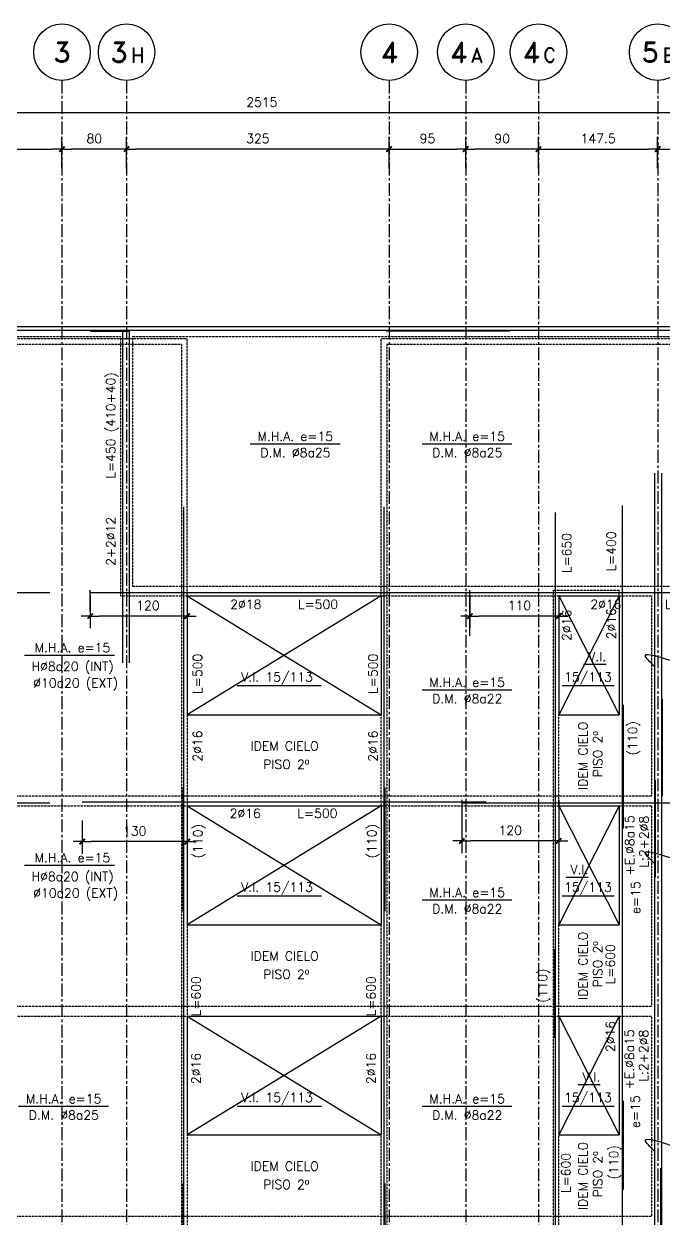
# Model space of a CAD drawing. Header units: millimetres. Extents: x 120 to 6193, y 171 to 3610.
# Drawn here: x 1481 to 2273, y 2132 to 3610 of the extents above; entities that cross this region are included whole.
import ezdxf
from ezdxf.enums import TextEntityAlignment as Align

# ---------------------------------------------------------------- set-up
doc = ezdxf.new("R2010")
doc.units = ezdxf.units.MM
doc.header["$LTSCALE"] = 0.5
doc.linetypes.add('CENTER', pattern=[50.8, 31.75, -6.35, 6.35, -6.35])
doc.linetypes.add('DASHED', pattern=[0.75, 0.5, -0.25])
for name, color, linetype in [('A-LINEA 015', 6, 'Continuous'), ('CONTORNOS', 3, 'Continuous'), ('EJES', 1, 'CENTER'), ('fe', 7, 'Continuous'), ('SEGMENTOS1', 2, 'DASHED'), ('TEXTOS-SM', 3, 'Continuous'), ('TEXTOS1', 9, 'Continuous'), ('VANOS', 1, 'Continuous')]:
    doc.layers.add(name, color=color, linetype=linetype)
doc.styles.add('ROMAND', font='romand')
doc.styles.add('ROMANS', font='romans')
doc.styles.add('ROMANS0', font='romans.shx')
doc.dimstyles.new('ING-50', dxfattribs={"dimscale": 5, "dimtxt": 2.25, "dimasz": 2.25, "dimexe": 3, "dimexo": 0, "dimgap": 1.5, "dimtad": 1, "dimdec": 1, "dimzin": 12, "dimdsep": 46, "dimtxsty": 'ROMANS', "dimblk1": 'TICK1', "dimblk2": 'TICK1', "dimsah": 1, "dimcen": 0.09, "dimclrd": 2, "dimclre": 1, "dimclrt": 3, "dimadec": 1, "dimazin": 3, "dimtfac": 1, "dimtdec": 1, "dimtix": 1, "dimtmove": 2, "dimatfit": 3, "dimfxl": 3, "dimtolj": 1, "dimtzin": 12, "dimarcsym": 0})

# ---------------------------------------------------------------- blocks, each defined once
blk = doc.blocks.new('EJE-1')
at = {"color": 3, "linetype": 'Continuous'}
blk.add_circle((0, 0), 35, dxfattribs=at)
at = {"color": 5, "linetype": 'Continuous', "style": 'ROMAND'}
blk.add_attdef('0', text='', height=25, dxfattribs=at).set_placement((0.2, 0), align=Align.MIDDLE)
blk = doc.blocks.new('eje-3')
at = {"color": 3, "linetype": 'Continuous'}
blk.add_circle((0, 0), 35, dxfattribs=at)
at = {"color": 5, "linetype": 'Continuous', "style": 'ROMAND'}
for height, p in [(25, (-9.2, 0)), (18, (13.7, -3.6))]:
    blk.add_attdef('0', text='', height=height, dxfattribs=at).set_placement(p, align=Align.MIDDLE)
blk = doc.blocks.new('TICK1')
at = {"color": 2}
for points in [[(0, 0), (-1, 0)], [(0, 0), (1, 0)]]:
    blk.add_lwpolyline(points, dxfattribs=at)
at = {"color": 2, "const_width": 0.2}
blk.add_lwpolyline([(-0.3, -0.3), (0.3, 0.3)], dxfattribs=at)
blk = doc.blocks.new('*D55')
at = {"layer": 'Defpoints', "color": 0, "ltscale": 0.5}
for p in [(518.3, 3500), (518.3, 3476.6), (3033.3, 3476.6)]:
    blk.add_point(p, dxfattribs=at)
at = {"layer": 'TEXTOS1', "color": 1, "lineweight": -2, "ltscale": 0.5}
for p, q in [((518.3, 3476.6), (518.3, 3515)), ((3033.3, 3476.6), (3033.3, 3515))]:
    blk.add_line(p, q, dxfattribs=at)
at = {"layer": 'TEXTOS1', "color": 2, "lineweight": -2, "ltscale": 0.5}
blk.add_line((3022.1, 3500), (529.6, 3500), dxfattribs=at)
at = {"layer": 'TEXTOS1', "color": 2, "lineweight": -2, "ltscale": 0.5, "xscale": 11.25, "yscale": 11.25, "zscale": 11.25}
for p, rotation in [((518.3, 3500), 179.9999999999997), ((3033.3, 3500), 359.9999999999997)]:
    blk.add_blockref('TICK1', p, dxfattribs=dict(at, rotation=rotation))
at = {"layer": 'TEXTOS1', "color": 3, "ltscale": 0.5, "insert": (1775.8, 3513.1), "char_height": 11.25, "attachment_point": 5, "style": 'ROMANS'}
blk.add_mtext('\\A1;2515', dxfattribs=at)
blk = doc.blocks.new('*D58')
at = {"layer": 'Defpoints', "color": 0, "ltscale": 0.5}
for p in [(1528.3, 3455), (1528.3, 3431.6), (1608.3, 3431.6)]:
    blk.add_point(p, dxfattribs=at)
at = {"layer": 'TEXTOS1', "color": 1, "lineweight": -2, "ltscale": 0.5}
for p, q in [((1528.3, 3431.6), (1528.3, 3470)), ((1608.3, 3431.6), (1608.3, 3470))]:
    blk.add_line(p, q, dxfattribs=at)
at = {"layer": 'TEXTOS1', "color": 2, "lineweight": -2, "ltscale": 0.5}
blk.add_line((1597.1, 3455), (1539.6, 3455), dxfattribs=at)
at = {"layer": 'TEXTOS1', "color": 2, "lineweight": -2, "ltscale": 0.5, "xscale": 11.25, "yscale": 11.25, "zscale": 11.25}
for p, rotation in [((1528.3, 3455), 179.9999999999896), ((1608.3, 3455), 359.9999999999896)]:
    blk.add_blockref('TICK1', p, dxfattribs=dict(at, rotation=rotation))
at = {"layer": 'TEXTOS1', "color": 3, "ltscale": 0.5, "insert": (1568.3, 3468.1), "char_height": 11.25, "attachment_point": 5, "style": 'ROMANS'}
blk.add_mtext('\\A1;80', dxfattribs=at)
blk = doc.blocks.new('*D59')
at = {"layer": 'Defpoints', "color": 0, "ltscale": 0.5}
for p in [(2028.3, 3455), (1933.3, 3431.6), (2028.3, 3431.6)]:
    blk.add_point(p, dxfattribs=at)
at = {"layer": 'TEXTOS1', "color": 1, "lineweight": -2, "ltscale": 0.5}
for p, q in [((1933.3, 3431.6), (1933.3, 3470)), ((2028.3, 3431.6), (2028.3, 3470))]:
    blk.add_line(p, q, dxfattribs=at)
at = {"layer": 'TEXTOS1', "color": 2, "lineweight": -2, "ltscale": 0.5}
blk.add_line((1944.6, 3455), (2017.1, 3455), dxfattribs=at)
at = {"layer": 'TEXTOS1', "color": 2, "lineweight": -2, "ltscale": 0.5, "xscale": 11.25, "yscale": 11.25, "zscale": 11.25, "rotation": 180}
blk.add_blockref('TICK1', (1933.3, 3455), dxfattribs=at)
at = {"layer": 'TEXTOS1', "color": 2, "lineweight": -2, "ltscale": 0.5, "xscale": 11.25, "yscale": 11.25, "zscale": 11.25}
blk.add_blockref('TICK1', (2028.3, 3455), dxfattribs=at)
at = {"layer": 'TEXTOS1', "color": 3, "ltscale": 0.5, "insert": (1980.8, 3468.1), "char_height": 11.25, "attachment_point": 5, "style": 'ROMANS'}
blk.add_mtext('\\A1;95', dxfattribs=at)
blk = doc.blocks.new('*D60')
at = {"layer": 'Defpoints', "color": 0, "ltscale": 0.5}
for p in [(2028.3, 3455), (2028.3, 3431.6), (2118.3, 3431.6)]:
    blk.add_point(p, dxfattribs=at)
at = {"layer": 'TEXTOS1', "color": 1, "lineweight": -2, "ltscale": 0.5}
for p, q in [((2028.3, 3431.6), (2028.3, 3470)), ((2118.3, 3431.6), (2118.3, 3470))]:
    blk.add_line(p, q, dxfattribs=at)
at = {"layer": 'TEXTOS1', "color": 2, "lineweight": -2, "ltscale": 0.5}
blk.add_line((2107.1, 3455), (2039.6, 3455), dxfattribs=at)
at = {"layer": 'TEXTOS1', "color": 2, "lineweight": -2, "ltscale": 0.5, "xscale": 11.25, "yscale": 11.25, "zscale": 11.25}
for p, rotation in [((2028.3, 3455), 179.9999999999907), ((2118.3, 3455), 359.9999999999907)]:
    blk.add_blockref('TICK1', p, dxfattribs=dict(at, rotation=rotation))
at = {"layer": 'TEXTOS1', "color": 3, "ltscale": 0.5, "insert": (2073.3, 3468.1), "char_height": 11.25, "attachment_point": 5, "style": 'ROMANS'}
blk.add_mtext('\\A1;90', dxfattribs=at)
blk = doc.blocks.new('*D61')
at = {"layer": 'Defpoints', "color": 0, "ltscale": 0.5}
for p in [(2265.8, 3455), (2118.3, 3431.6), (2265.8, 3431.6)]:
    blk.add_point(p, dxfattribs=at)
at = {"layer": 'TEXTOS1', "color": 1, "lineweight": -2, "ltscale": 0.5}
for p, q in [((2118.3, 3431.6), (2118.3, 3470)), ((2265.8, 3431.6), (2265.8, 3470))]:
    blk.add_line(p, q, dxfattribs=at)
at = {"layer": 'TEXTOS1', "color": 2, "lineweight": -2, "ltscale": 0.5}
blk.add_line((2129.6, 3455), (2254.6, 3455), dxfattribs=at)
at = {"layer": 'TEXTOS1', "color": 2, "lineweight": -2, "ltscale": 0.5, "xscale": 11.25, "yscale": 11.25, "zscale": 11.25, "rotation": 180}
blk.add_blockref('TICK1', (2118.3, 3455), dxfattribs=at)
at = {"layer": 'TEXTOS1', "color": 2, "lineweight": -2, "ltscale": 0.5, "xscale": 11.25, "yscale": 11.25, "zscale": 11.25}
blk.add_blockref('TICK1', (2265.8, 3455), dxfattribs=at)
at = {"layer": 'TEXTOS1', "color": 3, "ltscale": 0.5, "insert": (2192.1, 3468.1), "char_height": 11.25, "attachment_point": 5, "style": 'ROMANS'}
blk.add_mtext('\\A1;147.5', dxfattribs=at)
blk = doc.blocks.new('*D62')
at = {"layer": 'Defpoints', "color": 0, "ltscale": 0.5}
for p in [(2388.3, 3455), (2265.8, 3431.6), (2388.3, 3431.6)]:
    blk.add_point(p, dxfattribs=at)
at = {"layer": 'TEXTOS1', "color": 1, "lineweight": -2, "ltscale": 0.5}
for p, q in [((2265.8, 3431.6), (2265.8, 3470)), ((2388.3, 3431.6), (2388.3, 3470))]:
    blk.add_line(p, q, dxfattribs=at)
at = {"layer": 'TEXTOS1', "color": 2, "lineweight": -2, "ltscale": 0.5}
blk.add_line((2277.1, 3455), (2377.1, 3455), dxfattribs=at)
at = {"layer": 'TEXTOS1', "color": 2, "lineweight": -2, "ltscale": 0.5, "xscale": 11.25, "yscale": 11.25, "zscale": 11.25, "rotation": 180}
blk.add_blockref('TICK1', (2265.8, 3455), dxfattribs=at)
at = {"layer": 'TEXTOS1', "color": 2, "lineweight": -2, "ltscale": 0.5, "xscale": 11.25, "yscale": 11.25, "zscale": 11.25}
blk.add_blockref('TICK1', (2388.3, 3455), dxfattribs=at)
at = {"layer": 'TEXTOS1', "color": 3, "ltscale": 0.5, "insert": (2327.1, 3468.1), "char_height": 11.25, "attachment_point": 5, "style": 'ROMANS'}
blk.add_mtext('\\A1;122.5', dxfattribs=at)
blk = doc.blocks.new('*D10')
at = {"layer": 'Defpoints', "color": 0, "ltscale": 0.5}
for p in [(1528.3, 3455), (1253.3, 3431.6), (1528.3, 3431.6)]:
    blk.add_point(p, dxfattribs=at)
at = {"layer": 'TEXTOS1', "color": 1, "lineweight": -2, "ltscale": 0.5}
for p, q in [((1253.3, 3431.6), (1253.3, 3470)), ((1528.3, 3431.6), (1528.3, 3470))]:
    blk.add_line(p, q, dxfattribs=at)
at = {"layer": 'TEXTOS1', "color": 2, "lineweight": -2, "ltscale": 0.5}
blk.add_line((1264.6, 3455), (1517.1, 3455), dxfattribs=at)
at = {"layer": 'TEXTOS1', "color": 2, "lineweight": -2, "ltscale": 0.5, "xscale": 11.25, "yscale": 11.25, "zscale": 11.25, "rotation": 180}
blk.add_blockref('TICK1', (1253.3, 3455), dxfattribs=at)
at = {"layer": 'TEXTOS1', "color": 2, "lineweight": -2, "ltscale": 0.5, "xscale": 11.25, "yscale": 11.25, "zscale": 11.25}
blk.add_blockref('TICK1', (1528.3, 3455), dxfattribs=at)
at = {"layer": 'TEXTOS1', "color": 3, "ltscale": 0.5, "insert": (1390.8, 3468.1), "char_height": 11.25, "attachment_point": 5, "style": 'ROMANS'}
blk.add_mtext('\\A1;275', dxfattribs=at)
blk = doc.blocks.new('*D47')
at = {"layer": 'Defpoints', "color": 0, "ltscale": 0.5}
for p in [(1553.3, 2624.1), (1683.3, 2624.1), (1553.3, 2598.1)]:
    blk.add_point(p, dxfattribs=at)
at = {"layer": 'fe', "color": 1, "lineweight": -2, "ltscale": 0.5}
for p, q in [((1553.3, 2624.1), (1553.3, 2583.1)), ((1683.3, 2624.1), (1683.3, 2583.1))]:
    blk.add_line(p, q, dxfattribs=at)
at = {"layer": 'fe', "color": 2, "lineweight": -2, "ltscale": 0.5}
blk.add_line((1672.1, 2598.1), (1564.6, 2598.1), dxfattribs=at)
at = {"layer": 'fe', "color": 2, "lineweight": -2, "ltscale": 0.5, "xscale": 11.25, "yscale": 11.25, "zscale": 11.25, "rotation": 180}
blk.add_blockref('TICK1', (1553.3, 2598.1), dxfattribs=at)
at = {"layer": 'fe', "color": 2, "lineweight": -2, "ltscale": 0.5, "xscale": 11.25, "yscale": 11.25, "zscale": 11.25}
blk.add_blockref('TICK1', (1683.3, 2598.1), dxfattribs=at)
at = {"layer": 'fe', "color": 3, "ltscale": 0.5, "insert": (1618.3, 2611.2), "char_height": 11.25, "attachment_point": 5, "style": 'ROMANS'}
blk.add_mtext('\\A1;130', dxfattribs=at)
blk = doc.blocks.new('*D48')
at = {"layer": 'Defpoints', "color": 0, "ltscale": 0.5}
for p in [(2023.3, 2649.6), (2143.3, 2649.6), (2023.3, 2598.8)]:
    blk.add_point(p, dxfattribs=at)
at = {"layer": 'fe', "color": 1, "lineweight": -2, "ltscale": 0.5}
for p, q in [((2023.3, 2649.6), (2023.3, 2583.8)), ((2143.3, 2649.6), (2143.3, 2583.8))]:
    blk.add_line(p, q, dxfattribs=at)
at = {"layer": 'fe', "color": 2, "lineweight": -2, "ltscale": 0.5}
blk.add_line((2132.1, 2598.8), (2034.6, 2598.8), dxfattribs=at)
at = {"layer": 'fe', "color": 2, "lineweight": -2, "ltscale": 0.5, "xscale": 11.25, "yscale": 11.25, "zscale": 11.25, "rotation": 180}
blk.add_blockref('TICK1', (2023.3, 2598.8), dxfattribs=at)
at = {"layer": 'fe', "color": 2, "lineweight": -2, "ltscale": 0.5, "xscale": 11.25, "yscale": 11.25, "zscale": 11.25}
blk.add_blockref('TICK1', (2143.3, 2598.8), dxfattribs=at)
at = {"layer": 'fe', "color": 3, "ltscale": 0.5, "insert": (2083.3, 2611.9), "char_height": 11.25, "attachment_point": 5, "style": 'ROMANS'}
blk.add_mtext('\\A1;120', dxfattribs=at)
blk = doc.blocks.new('*D117')
at = {"layer": 'Defpoints', "color": 0, "ltscale": 0.5}
for p in [(1608.3, 3455), (1608.3, 3431.6), (1933.3, 3431.6)]:
    blk.add_point(p, dxfattribs=at)
at = {"layer": 'TEXTOS1', "color": 1, "lineweight": -2, "ltscale": 0.5}
for p, q in [((1608.3, 3431.6), (1608.3, 3470)), ((1933.3, 3431.6), (1933.3, 3470))]:
    blk.add_line(p, q, dxfattribs=at)
at = {"layer": 'TEXTOS1', "color": 2, "lineweight": -2, "ltscale": 0.5}
blk.add_line((1922.1, 3455), (1619.6, 3455), dxfattribs=at)
at = {"layer": 'TEXTOS1', "color": 2, "lineweight": -2, "ltscale": 0.5, "xscale": 11.25, "yscale": 11.25, "zscale": 11.25}
for p, rotation in [((1608.3, 3455), 179.9999999999896), ((1933.3, 3455), 359.9999999999896)]:
    blk.add_blockref('TICK1', p, dxfattribs=dict(at, rotation=rotation))
at = {"layer": 'TEXTOS1', "color": 3, "ltscale": 0.5, "insert": (1770.8, 3468.1), "char_height": 11.25, "attachment_point": 5, "style": 'ROMANS'}
blk.add_mtext('\\A1;325', dxfattribs=at)
blk = doc.blocks.new('*D123')
at = {"layer": 'Defpoints', "color": 0, "ltscale": 0.5}
for p in [(1563.3, 2903.1), (1683.3, 2903.1), (1563.3, 2877.1)]:
    blk.add_point(p, dxfattribs=at)
at = {"layer": 'fe', "color": 1, "lineweight": -2, "ltscale": 0.5}
for p, q in [((1563.3, 2903.1), (1563.3, 2862.1)), ((1683.3, 2903.1), (1683.3, 2862.1))]:
    blk.add_line(p, q, dxfattribs=at)
at = {"layer": 'fe', "color": 2, "lineweight": -2, "ltscale": 0.5}
blk.add_line((1672.1, 2877.1), (1574.6, 2877.1), dxfattribs=at)
at = {"layer": 'fe', "color": 2, "lineweight": -2, "ltscale": 0.5, "xscale": 11.25, "yscale": 11.25, "zscale": 11.25, "rotation": 180}
blk.add_blockref('TICK1', (1563.3, 2877.1), dxfattribs=at)
at = {"layer": 'fe', "color": 2, "lineweight": -2, "ltscale": 0.5, "xscale": 11.25, "yscale": 11.25, "zscale": 11.25}
blk.add_blockref('TICK1', (1683.3, 2877.1), dxfattribs=at)
at = {"layer": 'fe', "color": 3, "ltscale": 0.5, "insert": (1634.7, 2890.2), "char_height": 11.25, "attachment_point": 5, "style": 'ROMANS'}
blk.add_mtext('\\A1;120', dxfattribs=at)
blk = doc.blocks.new('*D126')
at = {"layer": 'Defpoints', "color": 0, "ltscale": 0.5}
for p in [(2033.3, 2903.1), (2143.3, 2903.1), (2033.3, 2877.1)]:
    blk.add_point(p, dxfattribs=at)
at = {"layer": 'fe', "color": 1, "lineweight": -2, "ltscale": 0.5}
for p, q in [((2033.3, 2903.1), (2033.3, 2862.1)), ((2143.3, 2903.1), (2143.3, 2862.1))]:
    blk.add_line(p, q, dxfattribs=at)
at = {"layer": 'fe', "color": 2, "lineweight": -2, "ltscale": 0.5}
blk.add_line((2132.1, 2877.1), (2044.6, 2877.1), dxfattribs=at)
at = {"layer": 'fe', "color": 2, "lineweight": -2, "ltscale": 0.5, "xscale": 11.25, "yscale": 11.25, "zscale": 11.25, "rotation": 180}
blk.add_blockref('TICK1', (2033.3, 2877.1), dxfattribs=at)
at = {"layer": 'fe', "color": 2, "lineweight": -2, "ltscale": 0.5, "xscale": 11.25, "yscale": 11.25, "zscale": 11.25}
blk.add_blockref('TICK1', (2143.3, 2877.1), dxfattribs=at)
at = {"layer": 'fe', "color": 3, "ltscale": 0.5, "insert": (2094.7, 2890.2), "char_height": 11.25, "attachment_point": 5, "style": 'ROMANS'}
blk.add_mtext('\\A1;110', dxfattribs=at)

msp = doc.modelspace()

# ---------------------------------------------------------------- linework, layer by layer
at = {"layer": 'CONTORNOS', "ltscale": 0.5}
for p, q in [((3085.82, 3235.111), (928.32, 3235.111)), ((1683.32, 2902.111), (1683.32, 2755.111)), ((1683.32, 2902.111), (1923.32, 2902.111)), ((1923.32, 2902.111), (1923.32, 2755.111)), ((2143.32, 2902.111), (2143.32, 2755.111)), ((2143.32, 2902.111), (2218.32, 2902.111)), ((2218.32, 2902.111), (2218.32, 2755.111)), ((1683.32, 2755.111), (1923.32, 2755.111)), ((2143.32, 2755.111), (2218.32, 2755.111)), ((1683.32, 2642.111), (1683.32, 2495.111)), ((1683.32, 2642.111), (1923.32, 2642.111)), ((1923.32, 2642.111), (1923.32, 2495.111)), ((2143.32, 2642.111), (2143.32, 2495.111)), ((2143.32, 2642.111), (2218.32, 2642.111)), ((2218.32, 2642.111), (2218.32, 2495.111)), ((1683.32, 2495.111), (1923.32, 2495.111)), ((2143.32, 2495.111), (2218.32, 2495.111)), ((1683.32, 2382.111), (1683.32, 2235.111)), ((1683.32, 2382.111), (1923.32, 2382.111)), ((1923.32, 2382.111), (1923.32, 2235.111)), ((2143.32, 2382.111), (2143.32, 2235.111)), ((2143.32, 2382.111), (2218.32, 2382.111)), ((2218.32, 2382.111), (2218.32, 2235.111)), ((1683.32, 2235.111), (1923.32, 2235.111)), ((2143.32, 2235.111), (2218.32, 2235.111))]:
    msp.add_line(p, q, dxfattribs=at)
at = {"layer": 'EJES'}
for p, q in [((1528.32, 3539.873), (1528.32, 346.232)), ((1608.32, 3539.873), (1608.32, 1001.096)), ((1933.32, 3539.873), (1933.32, 1001.096)), ((2028.32, 3539.873), (2028.32, 346.232)), ((2118.32, 3539.873), (2118.32, 346.232)), ((2265.82, 3539.873), (2265.82, 346.232))]:
    msp.add_line(p, q, dxfattribs=at)
at = {"layer": 'fe', "color": 6, "ltscale": 0.5}
for p, q in [((1929.821, 3230.111), (2083.32, 3230.111)), ((2223.32, 2614.111), (2223.32, 2767.111)), ((2271.82, 2654.111), (2271.82, 2774.111)), ((1678.32, 2512.111), (1678.32, 2665.111)), ((1928.32, 2512.111), (1928.32, 2665.111)), ((2263.32, 2554.111), (2263.32, 2674.111)), ((2138.32, 2355.111), (2138.32, 2465.111)), ((2223.32, 2167.111), (2223.32, 2277.111)), ((2223.32, 2167.111), (2223.32, 2277.111)), ((2269.82, 2074.111), (2269.82, 2194.111)), ((1678.32, 2065.111), (1678.32, 2175.111)), ((1928.32, 2065.111), (1928.32, 2175.111))]:
    msp.add_line(p, q, dxfattribs=at)
at = {"layer": 'fe', "color": 1, "ltscale": 0.5}
for p, q in [((1563.32, 2883.297), (1563.32, 2909.183)), ((2033.32, 2852.737), (2033.32, 2909.183))]:
    msp.add_line(p, q, dxfattribs=at)
at = {"layer": 'fe', "ltscale": 0.5}
for points in [[(933.32, 3181.111), (933.32, 3231.111), (2083.32, 3231.111)], [(1603.82, 2819.111), (1603.82, 3229.111), (1563.82, 3229.111)], [(1611.82, 2819.111), (1611.82, 3229.111), (1571.82, 3229.111)], [(1929.829, 3231.111), (3079.829, 3231.111), (3079.829, 3181.111)], [(2262.32, 2554.111), (2262.32, 3054.111)], [(2270.82, 2654.111), (2270.82, 3054.111)], [(1679.32, 2512.111), (1679.32, 3012.111)], [(1927.32, 2512.111), (1927.32, 3012.111)], [(2139.32, 2355.111), (2139.32, 3005.111)], [(2222.32, 2614.111), (2222.32, 3014.111)], [(1013.32, 2906.111), (1513.32, 2906.111)], [(1563.32, 2906.111), (2063.32, 2906.111)], [(2033.32, 2906.111), (2333.32, 2906.111)], [(2222.32, 2167.111), (2222.32, 2767.111)], [(2270.82, 2074.111), (2270.82, 2774.111)], [(1679.32, 2065.111), (1679.32, 2665.111)], [(1927.32, 2065.111), (1927.32, 2665.111)], [(2262.32, 1974.111), (2262.32, 2674.111)], [(1013.32, 2646.111), (1513.32, 2646.111)], [(1553.32, 2647.139), (2053.32, 2647.139)], [(2023.32, 2646.111), (2823.32, 2646.111)], [(2139.32, 1865.111), (2139.32, 2465.111)], [(2222.32, 1677.111), (2222.32, 2277.111)], [(2270.82, 1494.111), (2270.82, 2194.111)], [(1679.32, 1575.111), (1679.32, 2175.111)], [(1927.32, 1575.111), (1927.32, 2175.111)]]:
    msp.add_lwpolyline(points, dxfattribs=at)
at = {"layer": 'fe', "color": 2, "ltscale": 0.5}
for points in [[(2262.32, 2814.451), (2250.648, 2828.216), (2316.83, 2814.404), (2315.31, 2815.67)], [(2262.32, 2570.341), (2250.648, 2584.105), (2316.83, 2570.294), (2315.31, 2571.56)], [(2262.32, 2214.55), (2250.648, 2228.314), (2316.83, 2214.503), (2315.31, 2215.768)]]:
    msp.add_spline(points, degree=3, dxfattribs=at)
at = {"layer": 'SEGMENTOS1'}
for p, q in [((1263.32, 3223.111), (1600.82, 3223.111)), ((1600.82, 3223.111), (1600.82, 2902.111)), ((1615.82, 3223.111), (1615.82, 2914.111)), ((1615.82, 3223.111), (3025.82, 3223.111)), ((1683.32, 3220.111), (963.32, 3220.111)), ((1676.32, 3213.111), (970.32, 3213.111)), ((1676.32, 3213.111), (1676.32, 1188.111)), ((1683.32, 2902.111), (1683.32, 3220.111)), ((1923.32, 2902.111), (1923.32, 3220.111)), ((3040.82, 3220.111), (1923.32, 3220.111)), ((1930.32, 3213.111), (1930.32, 1188.111)), ((3033.82, 3213.111), (1930.32, 3213.111)), ((1615.82, 2914.111), (3025.82, 2914.111)), ((1600.82, 2902.111), (1683.32, 2902.111)), ((1923.32, 2902.111), (2143.32, 2902.111)), ((2136.32, 2909.111), (2136.32, 1037.111)), ((2136.32, 2909.111), (2218.32, 2909.111)), ((2218.32, 2902.111), (2218.32, 2909.111)), ((2218.32, 2902.111), (2258.32, 2902.111)), ((2258.32, 2902.111), (2258.32, 2654.111)), ((1683.32, 2755.111), (1683.32, 2642.111)), ((1923.32, 2642.111), (1923.32, 2755.111)), ((2143.32, 2642.111), (2143.32, 2755.111)), ((2258.32, 2654.111), (1263.32, 2654.111)), ((1373.32, 2642.111), (1683.32, 2642.111)), ((1923.32, 2642.111), (2143.32, 2642.111)), ((2218.32, 2642.111), (2258.32, 2642.111)), ((2258.32, 2642.111), (2258.32, 2394.111)), ((1683.32, 2495.111), (1683.32, 2382.111)), ((1923.32, 2382.111), (1923.32, 2495.111)), ((2143.32, 2382.111), (2143.32, 2495.111)), ((2258.32, 2394.111), (1258.32, 2394.111)), ((1373.32, 2382.111), (1683.32, 2382.111)), ((1923.32, 2382.111), (2143.32, 2382.111)), ((2218.32, 2382.111), (2258.32, 2382.111)), ((2258.32, 2382.111), (2258.32, 2134.111)), ((1683.32, 2235.111), (1683.32, 2122.111)), ((1923.32, 2122.111), (1923.32, 2235.111)), ((2143.32, 2122.111), (2143.32, 2235.111)), ((2258.32, 2134.111), (1258.32, 2134.111))]:
    msp.add_line(p, q, dxfattribs=at)
at = {"layer": 'TEXTOS1', "color": 5}
for p, q in [((1761.337, 3090.335), (1872.542, 3090.335)), ((1974.048, 3090.335), (2085.253, 3090.335)), ((1482.018, 2828.854), (1593.223, 2828.854)), ((1974.048, 2785.817), (2085.253, 2785.817)), ((1482.018, 2568.854), (1593.223, 2568.854)), ((1974.048, 2525.817), (2085.253, 2525.817)), ((1474.55, 2270.511), (1585.756, 2270.511)), ((1974.048, 2270.511), (2085.253, 2270.511))]:
    msp.add_line(p, q, dxfattribs=at)
at = {"layer": 'TEXTOS1', "color": 9}
for p, q in [((2173.977, 2817.76), (2201.964, 2817.76)), ((1745.281, 2791.058), (1849.439, 2791.058)), ((2147.458, 2791.058), (2211.873, 2791.058)), ((2151.939, 2554.218), (2179.926, 2554.218)), ((1745.281, 2531.058), (1849.439, 2531.058)), ((2147.458, 2531.058), (2211.873, 2531.058)), ((2166.783, 2297.431), (2194.769, 2297.431)), ((1745.281, 2270.729), (1849.439, 2270.729)), ((2147.458, 2270.729), (2211.873, 2270.729))]:
    msp.add_line(p, q, dxfattribs=at)
at = {"layer": 'VANOS', "ltscale": 0.5}
for p, q in [((1923.32, 2902.111), (1683.32, 2755.111)), ((1683.32, 2902.111), (1923.32, 2755.111)), ((2218.32, 2902.111), (2143.32, 2755.111)), ((2143.32, 2902.111), (2218.32, 2755.111)), ((1923.32, 2642.111), (1683.32, 2495.111)), ((1683.32, 2642.111), (1923.32, 2495.111)), ((2218.32, 2642.111), (2143.32, 2495.111)), ((2143.32, 2642.111), (2218.32, 2495.111)), ((1923.32, 2382.111), (1683.32, 2235.111)), ((1683.32, 2382.111), (1923.32, 2235.111)), ((2218.32, 2382.111), (2143.32, 2235.111)), ((2143.32, 2382.111), (2218.32, 2235.111))]:
    msp.add_line(p, q, dxfattribs=at)

# ---------------------------------------------------------------- block references
at = {"layer": 'A-LINEA 015', "ltscale": 0.5}
for p, values in [((1528.32, 3574.962), {'0': '3'}), ((1933.32, 3574.962), {'0': '4'})]:
    msp.add_blockref('EJE-1', p, dxfattribs=at).add_auto_attribs(values)
ref = msp.add_blockref('eje-3', (1608.32, 3574.873), dxfattribs=at)
ref.add_attrib('0', '3', dxfattribs={"layer": '0', "color": 5, "linetype": 'Continuous', "height": 25, "style": 'ROMAND'}).set_placement((1599.129, 3574.873), align=Align.MIDDLE)
ref.add_attrib('0', 'H', dxfattribs={"layer": '0', "color": 5, "linetype": 'Continuous', "height": 18, "style": 'ROMAND'}).set_placement((1622.006, 3571.29), align=Align.MIDDLE)
ref = msp.add_blockref('eje-3', (2028.32, 3574.962), dxfattribs=at)
ref.add_attrib('0', '4', dxfattribs={"layer": '0', "color": 5, "linetype": 'Continuous', "height": 25, "style": 'ROMAND'}).set_placement((2019.129, 3574.962), align=Align.MIDDLE)
ref.add_attrib('0', 'A', dxfattribs={"layer": '0', "color": 5, "linetype": 'Continuous', "height": 18, "style": 'ROMAND'}).set_placement((2042.006, 3571.38), align=Align.MIDDLE)
ref = msp.add_blockref('eje-3', (2118.32, 3574.962), dxfattribs=at)
ref.add_attrib('0', '4', dxfattribs={"layer": '0', "color": 5, "linetype": 'Continuous', "height": 25, "style": 'ROMAND'}).set_placement((2109.129, 3574.962), align=Align.MIDDLE)
ref.add_attrib('0', 'C', dxfattribs={"layer": '0', "color": 5, "linetype": 'Continuous', "height": 18, "style": 'ROMAND'}).set_placement((2132.006, 3571.38), align=Align.MIDDLE)
ref = msp.add_blockref('eje-3', (2265.82, 3574.962), dxfattribs=at)
ref.add_attrib('0', '5', dxfattribs={"layer": '0', "color": 5, "linetype": 'Continuous', "height": 25, "style": 'ROMAND'}).set_placement((2256.629, 3574.962), align=Align.MIDDLE)
ref.add_attrib('0', 'B', dxfattribs={"layer": '0', "color": 5, "linetype": 'Continuous', "height": 18, "style": 'ROMAND'}).set_placement((2279.506, 3571.38), align=Align.MIDDLE)

# ---------------------------------------------------------------- texts
at = {"layer": 'fe', "color": 9, "ltscale": 0.5, "style": 'ROMANS0'}
for p in [(2240.325, 2725.948), (1702.155, 2598.569), (1917.543, 2598.569), (2128.93, 2419.716), (2216.962, 2201.221)]:
    msp.add_text('(110)', height=11.25, rotation=90, dxfattribs=at).set_placement(p, align=Align.CENTER)
at = {"layer": 'TEXTOS-SM', "ltscale": 0.5, "style": 'ROMANS0'}
for s, rotation, p in [('2+2%%c12     L=450 (410+40)', 90, (1594.33, 3059.037)), ('2%%c16     L=650', 90, (2158.681, 2913.153)), ('2%%c16     L=400', 90, (2213.867, 2915.13)), ('2%%c16     L=500', 90, (1701.693, 2763.725)), ('2%%c16     L=500', 90, (1918.867, 2763.725)), ('2%%c16     L=500', 360, (1802.694, 2627.28)), ('2%%c16     L=600', 90, (2212.916, 2404.343)), ('2%%c16     L=600', 90, (1699.952, 2364.671)), ('2%%c16     L=600', 90, (1916.656, 2364.671)), ('2%%c16     L=600', 90, (2157.757, 2146.033))]:
    msp.add_text(s, height=11.25, rotation=rotation, dxfattribs=at).set_placement(p, align=Align.CENTER)
for s, p in [('2%%c18     L=500', (1803.32, 2886.154)), ('2%%c16      L=300', (2253.398, 2886.154))]:
    msp.add_text(s, height=11.25, dxfattribs=at).set_placement(p, align=Align.CENTER)
at = {"layer": 'TEXTOS1', "color": 9, "style": 'ROMANS'}
for s, p in [('M.H.A. e=15', (1817.196, 3093.935)), ('M.H.A. e=15', (2029.907, 3093.935)), ('D.M. %%C8a25', (1817.352, 3073.772)), ('D.M. %%C8a25', (2030.062, 3073.772)), ('M.H.A. e=15', (1541.271, 2832.454)), ('V.I. ', (2194.907, 2821.402)), ('H%%C8a20 (INT)', (1541.426, 2809.213)), ('V.I. 15/113', (1794.619, 2796.032)), ('15/113', (2179.493, 2796.032)), (' %%C10a20 (EXT)', (1541.426, 2788.755)), ('M.H.A. e=15', (2029.907, 2789.418)), ('D.M. %%C8a22', (2030.062, 2769.255)), ('IDEM CIELO', (1803.964, 2710.735)), ('PISO 2º', (1805.887, 2688.131)), ('M.H.A. e=15', (1541.271, 2572.454)), ('H%%C8a20 (INT)', (1541.426, 2549.213)), ('V.I. ', (2172.868, 2557.86)), (' %%C10a20 (EXT)', (1541.426, 2528.755)), ('V.I. 15/113', (1794.619, 2536.032)), ('15/113', (2179.493, 2536.032)), ('M.H.A. e=15', (2029.907, 2529.418)), ('D.M. %%C8a22', (2030.062, 2509.255)), ('IDEM CIELO', (1803.964, 2450.735)), ('PISO 2º', (1805.887, 2428.131)), ('V.I. ', (2187.712, 2301.073)), ('M.H.A. e=15', (1530.409, 2274.111)), ('V.I. 15/113', (1794.619, 2275.703)), ('M.H.A. e=15', (2029.907, 2274.111)), ('15/113', (2179.493, 2275.703)), ('D.M. %%C8a25', (1530.565, 2253.948)), ('D.M. %%C8a22', (2030.062, 2253.948)), ('IDEM CIELO', (1803.964, 2190.735)), ('PISO 2º', (1805.887, 2168.131))]:
    msp.add_text(s, height=11.25, dxfattribs=at).set_placement(p, align=Align.CENTER)
for s, p in [('IDEM CIELO', (2178.877, 2704.205)), ('PISO 2º', (2197.246, 2706.128)), ('+E.%%C8a15', (2236.807, 2593.34)), ('L:2+2%%C8', (2254.504, 2597.916)), ('e=15', (2244.109, 2528.586)), ('IDEM CIELO', (2178.877, 2444.205)), ('PISO 2º', (2197.246, 2446.128)), ('+E.%%C8a15', (2236.354, 2328.546)), ('L:2+2%%C8', (2254.051, 2333.121)), ('e=15', (2243.656, 2263.792)), ('IDEM CIELO', (2178.877, 2184.205)), ('PISO 2º', (2197.246, 2186.128))]:
    msp.add_text(s, height=11.25, rotation=90, dxfattribs=at).set_placement(p, align=Align.CENTER)

# ---------------------------------------------------------------- dimensions: what is measured, and where the dimension line sits
at = {"layer": 'fe', "ltscale": 0.5}
for base, p1, p2, picture, middle in [((1563.32, 2877.061), (1683.32, 2903.061), (1563.32, 2903.061), '*D123', (1634.659, 2890.186)), ((2033.32, 2877.061), (2143.32, 2903.061), (2033.32, 2903.061), '*D126', (2094.659, 2890.186))]:
    dim = msp.add_linear_dim(base=base, p1=p1, p2=p2, angle=180, dimstyle='ING-50', dxfattribs=at)
    dim.commit()
    dim.dimension.update_dxf_attribs({"geometry": picture, "text_midpoint": middle, "dimtype": 161})
for p1, p2, distance, picture, middle in [((2143.32, 2649.614), (2023.32, 2649.614), 50.814, '*D48', (2083.32, 2611.926)), ((1683.32, 2624.111), (1553.32, 2624.111), 26, '*D47', (1618.32, 2611.236))]:
    dim = msp.add_aligned_dim(p1=p1, p2=p2, distance=distance, dimstyle='ING-50', dxfattribs=at)
    dim.commit()
    dim.dimension.update_dxf_attribs({"geometry": picture, "text_midpoint": middle})
at = {"layer": 'TEXTOS1', "ltscale": 0.5}
for p1, p2, distance, picture, middle in [((3033.32, 3476.619), (518.32, 3476.619), -23.344, '*D55', (1775.82, 3513.087)), ((1253.32, 3431.619), (1528.32, 3431.619), 23.344, '*D10', (1390.82, 3468.087)), ((1608.32, 3431.619), (1528.32, 3431.619), -23.344, '*D58', (1568.32, 3468.087)), ((1933.32, 3431.619), (1608.32, 3431.619), -23.344, '*D117', (1770.82, 3468.087)), ((1933.32, 3431.619), (2028.32, 3431.619), 23.344, '*D59', (1980.82, 3468.087)), ((2118.32, 3431.619), (2028.32, 3431.619), -23.344, '*D60', (2073.32, 3468.087)), ((2118.32, 3431.619), (2265.82, 3431.619), 23.344, '*D61', (2192.07, 3468.087)), ((2265.82, 3431.619), (2388.32, 3431.619), 23.344, '*D62', (2327.07, 3468.087))]:
    dim = msp.add_aligned_dim(p1=p1, p2=p2, distance=distance, dimstyle='ING-50', dxfattribs=at)
    dim.commit()
    dim.dimension.update_dxf_attribs({"geometry": picture, "text_midpoint": middle})

doc.saveas('drawing.dxf')
